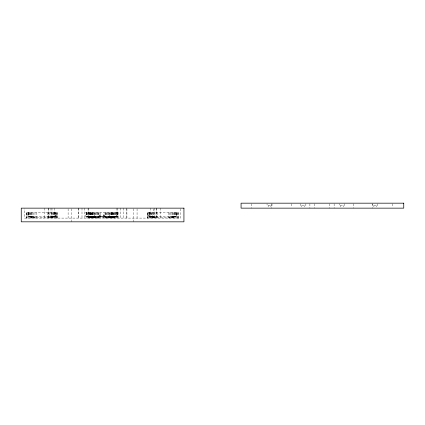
<?xml version="1.0" encoding="UTF-8"?>
<svg xmlns="http://www.w3.org/2000/svg" width="425" height="425" viewBox="0 0 425 425"><rect width="100%" height="100%" fill="white"/><g stroke="black" fill="none" stroke-linecap="round" stroke-linejoin="round"><path stroke-width="0.32" stroke-dasharray="2.12 1.59" d="M99.02 217.313L99.02 216.516M100.587 217.313L100.587 216.516L109.772 216.532L109.772 212.612M103.424 217.058L104.991 216.84L103.424 217.058L103.424 212.612M176.232 212.612L176.232 216.532L149.43 216.532L149.43 212.612L149.43 217.042L151.141 216.84M100.587 212.612L100.587 217.058L99.02 217.042M29.15 216.532L31.498 217.313L55.17 217.042L55.165 212.612L55.165 216.532L28.363 216.532L28.363 212.612M47.297 216.532L47.207 218.099M105.336 216.532L105.246 218.099M109.74 216.532L109.645 218.099M168.364 216.532L168.268 218.099M48.434 216.532L48.062 218.099M106.473 216.532L106.101 218.099M169.495 216.532L169.129 218.099M49.507 216.532L48.779 217.313L48.779 218.099M107.546 216.532L106.818 217.313L106.818 218.099M111.223 217.313L111.95 216.532M170.574 216.532L169.841 217.313L169.841 218.099M50.532 216.532L49.459 217.313L49.459 218.099M108.572 216.532L107.498 217.313L107.498 218.099M112.97 216.532L111.902 217.313L111.902 218.099M171.594 216.532L170.521 217.313L170.521 218.099M51.473 216.532L50.086 217.313L50.086 218.099M109.512 216.532L108.125 217.313L108.125 218.099M113.916 216.532L112.529 217.313L112.529 218.099M172.539 216.532L171.153 217.313L171.153 218.099M52.318 216.532L50.649 217.313L50.649 218.099M110.351 216.532L108.688 217.313L108.688 218.099M114.755 216.532L113.087 217.313L113.087 218.099M173.379 216.532L171.711 217.313L171.711 218.099M53.035 216.532L51.127 217.313L51.127 218.099M111.074 216.532L109.167 217.313L109.167 218.099M115.473 216.532L113.565 217.313L113.565 218.099M174.096 216.532L172.189 217.313L172.189 218.099M53.614 216.532L51.51 217.313L51.51 218.099M111.647 216.532L109.549 217.313L109.549 218.099M174.675 216.532L172.571 217.313L172.571 218.099M51.792 217.313L54.033 216.532M112.073 216.532L109.831 217.313L109.831 218.099L109.863 212.612M114.235 217.313L116.477 216.532M172.858 217.313L175.1 216.532M51.967 217.313L54.294 216.532M112.333 216.532L110.001 217.313L110.001 218.099M175.355 216.532L173.028 217.313L173.028 218.099M112.423 216.532L110.07 217.313L110.07 218.099M87.189 216.532L89.537 217.313L114.474 217.313L116.822 216.532M149.43 216.516L152.564 217.313L173.097 217.313L175.445 216.532M55.17 216.516L52.031 217.313L52.031 218.099M28.363 215.746L27.976 215.746L27.976 212.612M99.02 215.746L100.587 215.746M103.424 215.746L104.991 215.746M176.232 215.746L176.619 215.746L176.619 212.612M57.226 215.836L55.951 215.836L55.951 212.612M99.02 215.836L100.587 215.836M103.424 215.836L104.991 215.836M147.369 215.836L148.644 215.836L148.644 212.612M99.02 216.84L100.587 216.84M55.17 217.042L56.419 217.042L56.419 215.836M103.424 217.042L104.991 217.058M151.141 217.058L148.176 217.042L148.176 215.836M91.588 216.532L93.941 217.313L93.941 218.099M150.301 216.532L152.628 217.313L152.628 218.099M91.678 216.532L94.01 217.313L94.01 218.099M87.279 216.532L89.606 217.313L89.606 218.099M29.24 216.532L31.567 217.313M150.562 216.532L152.803 217.313L152.803 218.099L152.772 212.612M91.938 216.532L94.18 217.313L94.18 218.099L94.159 212.612M87.534 216.532L89.776 217.313M29.495 216.532L31.742 217.313M150.981 216.532L153.085 217.313L153.085 218.099M92.358 216.532L94.462 217.313L94.462 218.099M87.959 216.532L90.058 217.313L90.058 218.099M29.92 216.532L32.024 217.313L32.024 218.099M151.56 216.532L153.468 217.313L153.468 218.099M92.937 216.532L94.844 217.313L94.844 218.099M88.538 216.532L90.445 217.313L90.445 218.099M30.499 216.532L32.406 217.313L32.406 218.099M152.278 216.532L153.946 217.313L153.946 218.099M93.659 216.532L95.322 217.313L95.322 218.099M89.255 216.532L90.923 217.313L90.923 218.099M31.216 216.532L32.884 217.313L32.884 218.099M153.122 216.532L154.509 217.313L154.509 218.099M94.499 216.532L95.885 217.313L95.885 218.099M90.095 216.532L91.481 217.313L91.481 218.099M32.056 216.532L33.442 217.313L33.442 218.099M154.062 216.532L155.136 217.313L155.136 218.099M95.439 216.532L96.512 217.313L96.512 218.099M91.04 216.532L92.108 217.313L92.108 218.099M33.001 216.532L34.074 217.313L34.074 218.099M155.088 216.532L155.816 217.313L155.816 218.099M96.464 216.532L97.192 217.313L97.192 218.099M92.06 216.532L92.788 217.313M34.021 216.532L34.754 217.313L34.754 218.099M156.161 216.532L156.533 217.313M97.537 216.532L97.909 218.099M93.139 216.532L93.505 218.099M35.1 216.532L35.466 218.099M157.298 216.532L157.388 218.099M98.674 216.532L98.765 218.099M94.27 216.532L94.366 218.099M36.231 216.532L36.327 218.099M104.991 216.516L104.991 217.313M103.424 217.313L103.424 216.516L94.238 216.532L94.238 212.612M392.572 203.793L392.572 206.901M377.756 203.793L377.756 205.657L372.815 205.657L372.815 203.793M376.678 205.657L376.678 206.901M373.894 205.657L373.894 206.901M372.667 203.793L372.667 208.144M353.43 203.793L353.43 208.144M344.234 203.793L344.234 205.657L339.293 205.657L339.293 203.793M343.161 205.657L343.161 206.901M340.367 205.657L340.367 206.901M334.13 203.793L334.13 208.144M329.795 203.793L329.795 208.144M314.224 203.793L314.224 208.144M309.889 203.793L309.889 208.144M305.867 203.793L305.867 205.657L300.236 205.657L300.236 203.793M304.449 205.657L304.449 206.901M301.649 205.657L301.649 206.901M291.385 203.793L291.385 206.901M272.011 203.793L272.011 205.657L267.049 205.657L267.049 203.793M271.533 203.793L271.533 208.144M270.922 205.657L270.922 206.901M268.132 205.657L268.132 206.901M251.627 203.793L251.627 208.144M180.657 208.808L180.657 218.099L24.528 218.099L24.528 208.808M178.288 218.099L178.288 212.612L147.369 212.612L147.369 218.099M178.176 212.612L178.176 218.099M177.809 212.612L177.809 218.099M177.214 212.612L177.214 218.099M176.407 212.612L176.407 218.099M176.131 212.612L176.131 216.532M175.844 212.612L175.844 216.532M175.376 212.612L175.398 218.099M174.733 212.612L174.733 216.532M174.213 212.612L174.213 218.099M173.937 212.612L173.937 216.532M173.097 217.313L173.097 218.099M173.002 212.612L173.002 216.532M172.89 212.612L172.858 218.099M171.95 212.612L171.95 216.532M170.813 212.612L170.813 216.532M169.617 212.612L169.617 216.532M168.396 212.612L168.396 216.532M160.432 208.144L160.432 218.099M157.266 212.612L157.266 216.532M156.708 208.144L156.708 218.099M156.549 208.144L156.533 218.099M156.039 212.612L156.039 216.532M154.843 212.612L154.843 216.532M154.232 208.144L154.232 218.099M153.707 212.612L153.707 216.532M153.186 208.808L153.186 218.099M152.66 212.612L152.66 216.532M152.564 217.313L152.564 218.099M151.725 212.612L151.725 216.532M151.443 212.612L151.443 218.099M150.923 212.612L150.923 216.532M150.514 208.144L150.514 218.099M150.28 212.612L150.264 218.099M149.812 212.612L149.812 216.532M149.526 212.612L149.526 216.532M149.255 212.612L149.255 218.099M148.442 212.612L148.442 218.099M147.847 212.612L147.847 218.099M147.486 212.612L147.486 218.099M137.068 208.808L137.068 218.099M133.615 208.797L133.615 221.829M126.921 208.808L126.921 218.099M126.358 208.144L126.358 218.099M123.192 208.144L123.192 218.099M120.711 208.144L120.711 218.099M118.591 218.099L118.591 212.612L85.414 212.612L85.414 218.099M117.783 212.612L117.783 218.099M117.608 212.612L117.608 216.532L86.402 216.532L86.402 212.612M117.512 212.612L117.512 216.532M117.226 212.612L117.226 216.532M117.093 208.144L117.093 218.099M116.976 208.144L116.976 218.099M116.774 218.099L116.774 212.612L116.753 216.532L114.405 217.313L114.405 218.099M116.11 212.612L116.11 216.532L113.953 217.313L113.953 218.099M115.589 212.612L115.589 218.099M115.313 212.612L115.313 216.532M114.474 217.313L114.474 218.099M114.378 212.612L114.378 216.532M114.267 212.612L114.235 218.099M113.379 212.612L113.379 218.099M113.204 212.612L113.204 216.532M113.108 212.612L113.108 216.532M112.822 212.612L112.832 218.099M112.349 212.612L112.37 218.099M112.189 212.612L112.189 216.532M111.706 212.612L111.706 216.532M111.318 212.612L111.318 218.099M111.191 212.612L111.223 218.099M110.994 212.612L110.994 216.532M110.909 212.612L110.909 216.532L110.505 218.099M109.974 212.612L109.974 216.532M108.927 212.612L108.927 216.532M108.428 212.612L108.428 218.099M107.791 212.612L107.791 216.532M106.919 212.612L106.919 218.099M106.595 212.612L106.595 216.532M105.448 212.612L105.448 218.099M105.368 212.612L105.368 216.532M104.991 212.612L104.991 217.042M99.02 212.612L99.02 217.058M98.642 212.612L98.642 216.532M98.563 212.612L98.563 218.099M97.415 212.612L97.415 216.532M97.091 212.612L97.091 218.099M96.22 212.612L96.22 216.532M95.582 212.612L95.582 218.099M95.083 212.612L95.083 216.532M94.037 212.612L94.037 216.532M93.102 212.612L93.102 216.532M93.017 212.612L93.017 216.532M92.82 212.612L92.788 218.099M92.692 212.612L92.692 218.099M92.305 212.612L92.305 216.532M91.816 212.612L91.816 216.532M91.662 212.612L91.641 218.099M91.189 212.612L91.178 218.099M90.902 212.612L90.902 216.532M90.807 212.612L90.807 216.532M90.684 212.612L90.684 216.532M90.631 212.612L90.631 218.099M89.818 212.612L89.776 218.099M89.744 212.612L89.744 218.099M89.632 212.612L89.632 216.532M89.537 217.313L89.537 218.099M88.698 212.612L88.698 216.532M88.421 212.612L88.421 218.099M88.209 208.144L88.209 218.099M88.092 208.144L88.092 218.099M87.901 212.612L87.901 216.532M87.258 212.612L87.237 218.099M86.785 212.612L86.785 216.532M86.498 212.612L86.498 216.532M86.227 212.612L86.227 218.099M84.474 208.144L84.474 218.099M81.998 208.144L81.998 218.099M78.827 208.144L78.827 218.099M78.264 208.144L78.264 218.099M71.57 208.797L71.57 221.829M68.117 208.808L68.117 218.099M57.226 218.099L57.226 212.612L26.308 212.612L26.308 218.099M57.109 212.612L57.109 218.099M56.748 212.612L56.748 218.099M56.153 212.612L56.153 218.099M55.34 212.612L55.34 218.099M55.069 212.612L55.069 216.532M54.782 212.612L54.782 216.532M54.676 208.144L54.676 218.099M54.331 212.612L54.331 218.099M53.672 212.612L53.672 216.532M53.152 212.612L53.152 218.099M52.87 212.612L52.87 216.532M51.999 208.144L51.967 218.099M51.935 212.612L51.935 216.532M51.823 212.612L51.792 218.099M50.958 208.144L50.958 218.099M49.752 212.612L49.752 216.532M48.636 208.144L48.636 218.099M48.556 212.612L48.556 216.532M48.471 208.144L48.471 218.099M47.329 212.612L47.329 216.532M44.752 208.144L44.752 218.099M36.205 212.612L36.205 216.532M34.977 212.612L34.977 216.532M33.782 212.612L33.782 216.532M32.645 212.612L32.645 216.532M31.705 212.612L31.742 218.099M31.593 212.612L31.593 216.532M31.498 217.313L31.567 218.099M30.658 212.612L30.658 216.532M30.382 212.612L30.382 218.099M29.862 212.612L29.862 216.532M29.219 212.612L29.198 218.099M28.751 212.612L28.751 216.532M28.464 212.612L28.464 216.532M28.193 212.612L28.193 218.099M27.381 212.612L27.381 218.099M26.786 212.612L26.786 218.099M26.419 212.612L26.419 218.099"/><path stroke-width="0.64" d="M403.75 203.171L241.065 203.171L241.065 208.144L403.75 208.144L403.75 203.171M183.935 208.144L21.25 208.144L21.25 221.829L183.935 221.829L183.935 208.144"/></g></svg>
